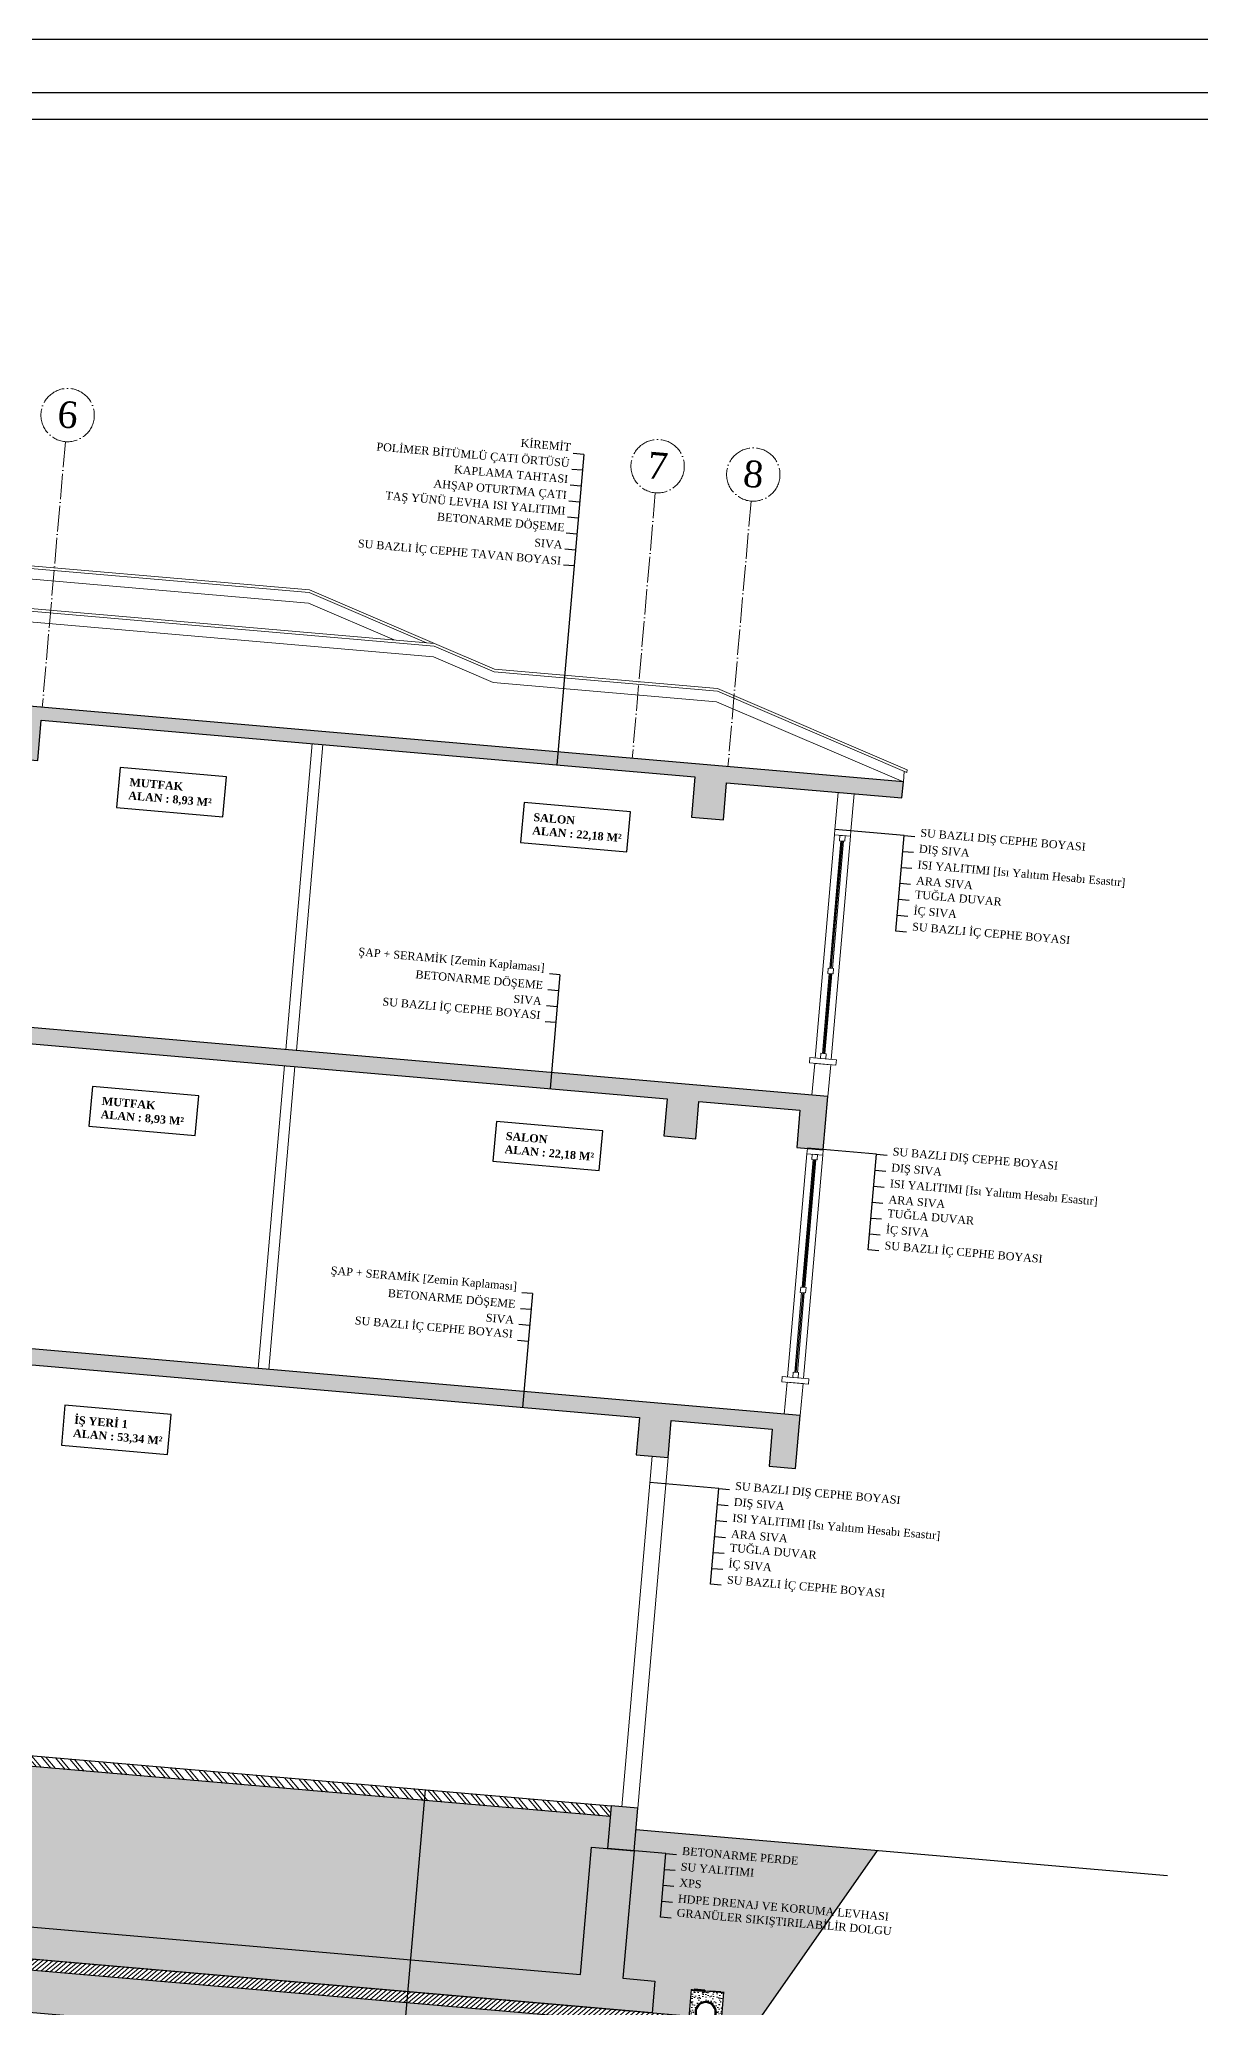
# Model space of a CAD drawing. Header units: centimetres. Extents: x -1107 to 35418, y 13584 to 18329.
# Drawn here: x 3847 to 4391, y 16164 to 17087 of the extents above; entities that cross this region are included whole.
import ezdxf

# ---------------------------------------------------------------- set-up
doc = ezdxf.new("R2010")
doc.units = ezdxf.units.CM
doc.linetypes.add('ACAD_ISO04W100', pattern=[30, 24, -3, 0, -3])
doc.linetypes.add('DASHED', pattern=[0.75, 0.5, -0.25])
for name, color, linetype in [('A-YALITIM PERDE', 6, 'Continuous'), ('hatch', 13, 'Continuous'), ('YLZ-BETON-KESİT', 150, 'Continuous'), ('YLZ-KOLON KİRİŞ KESİT', 240, 'Continuous'), ('YLZ-PAFTA', 165, 'Continuous'), ('YLZ-YAZI', 113, 'Continuous')]:
    doc.layers.add(name, color=color, linetype=linetype)
for name, color, linetype, lineweight, true_color in [('YLZ-AKS', 7, 'ACAD_ISO04W100', 5, 0x2e2f36), ('YLZ-GÖRÜNÜŞ -arkada kalanlar-', 7, 'Continuous', 0, 0xb1b09f), ('YLZ-TARAMA', 7, 'Continuous', 5, 0x686d6c)]:
    doc.layers.add(name, color=color, linetype=linetype, lineweight=lineweight, true_color=true_color)
for name, color, linetype, lineweight in [('YLZ-ALAN HESABI', 41, 'Continuous', 35), ('YLZ-DUVAR', 151, 'Continuous', 20), ('YLZ-PARSEL', 53, 'Continuous', 30), ('YLZ-PENCERE', 231, 'Continuous', 5), ('YLZ-ÇATI', 241, 'Continuous', 13), ('YLZ-ÖLÇÜ', 251, 'Continuous', 5)]:
    doc.layers.add(name, color=color, linetype=linetype, lineweight=lineweight)
doc.styles.add('ARIAL', font='times.ttf')
pattern_1 = [(315, (0, 20), (4.490128, 4.490128), []), (315, (-7e-16, 15.51), (4.490128, 4.490128), [3.175, -1.5875])]
pattern_2 = [(228.012788, (27.432, 58.1), (-304.80000002, -342.89999998), [5.12582, -507.457255]), (184.969741, (24.003, 54.29), (457.19999982, 38.10000217), [8.79607, -870.810733]), (132.510447, (15.24, 53.528), (381.00000016, -419.09999985), [6.20222, -614.02084]), (267.273689, (0.381, 44.003), (38.10000008, 762), [8.01007, -792.99656]), (292.833654, (0, 36.002), (-190.50000002, 457.2), [7.854505, -777.597116]), (357.273689, (3.048, 28.763), (-762, 38.10000008), [8.01007, -792.99656]), (37.6942405, (11.049, 28.382), (-495.29999998, -381.00000003), [10.592905, -1048.69673]), (72.2553284, (19.431, 34.859), (266.70000007, 838.19999998), [10.00079, -990.07885]), (121.429566, (22.479, 44.384), (-304.80000004, 495.29999997), [8.037195, -795.683185]), (175.236358, (18.288, 51.242), (419.1, -38.10000007), [9.1757, -449.609054]), (222.397438, (9.144, 52.004), (-457.199999985, -419.100000016), [11.86617, -1174.75159]), (138.814075, (38.1, 43.622), (-266.7, 228.6), [4.05007, -400.95849]), (171.469234, (35.052, 46.289), (495.30000001, -76.19999991), [7.70523, -762.819585]), (225, (27.432, 47.432), (-5e-15, -38.1), [5.38814, -48.493397]), (203.19859, (24.765, 52.004), (190.5, 76.2), [2.90162, -287.259336]), (291.80141, (22.098, 50.861), (-38.1, 114.3), [4.103484, -201.071295]), (30.963757, (23.622, 47.051), (114.3, 76.2), [6.664795, -215.49447]), (161.56505, (29.337, 50.48), (76.2, -38.1), [4.81931, -115.66347]), (16.38954, (0, 50.861), (381, 114.3), [6.75132, -668.3824]), (70.346176, (6.477, 52.766), (-152.4, -419.1), [5.663984, -560.733235]), (293.19859, (29.337, 58.1), (-76.2, 190.5), [5.8032, -284.357754]), (343.61046, (31.623, 52.766), (-381, 114.29999997), [6.75132, -668.3824]), (339.443955, (0, 27.239), (-190.5, 76.2), [6.51053, -319.016015]), (294.77514, (6.096, 24.953), (-190.50000023, 419.0999999), [5.45508, -540.0539]), (66.80141, (29.718, 20), (76.2, 190.5), [5.8032, -284.357754]), (17.354025, (32.004, 25.334), (-495.3, -152.40000003), [6.38674, -632.28564]), (69.443955, (11.049, 20), (-76.2, -190.5), [3.255264, -322.27128]), (101.309932, (27.432, 20), (-38.1, 152.4), [1.94272, -192.329924]), (165.963757, (27.051, 21.905), (114.3, -38.1), [7.854506, -149.23582]), (186.009006, (19.431, 23.81), (381, 38.10000002), [7.279005, -720.62047]), (303.69007, (23.622, 43.622), (-38.1, 76.2), [5.49486, -131.876645]), (353.1572266, (26.67, 39.05), (647.7, -76.19999997), [9.59335, -949.740136]), (60.945396, (36.195, 37.907), (-152.4, -266.7), [3.922624, -388.340885]), (90, (38.1, 41.336), (-38.1, 38.1), [2.286, -35.814]), (120.256437, (18.669, 24.953), (152.39999998, -266.7), [5.293004, -524.00911]), (48.012787, (16.002, 29.525), (304.80000003, 342.89999998), [10.251643, -502.33143]), (0, (22.86, 37.145), (38.1, 38.1), [9.906, -28.194]), (325.304846, (32.766, 37.145), (381.00000014, -266.6999998), [6.024143, -596.38975]), (254.054604, (37.719, 33.716), (-38.1, -152.4), [5.547436, -271.82475]), (207.645975, (36.195, 28.382), (-723.90000003, -380.99999995), [9.032176, -894.186966]), (175.426079, (28.194, 24.191), (-495.3, 38.1), [9.55544, -945.987697])]

# ---------------------------------------------------------------- blocks, each defined once
blk = doc.blocks.new('drenaj')
at = {"layer": 'A-YALITIM PERDE', "linetype": 'DASHED', "ltscale": 20}
h = blk.add_hatch(color=4, dxfattribs=at)
h.dxf.hatch_style = 1
h.paths.add_polyline_path([(8745.5, -10345), (8745.5, -10344), (8733, -10344), (8733, -10345)])
h = blk.add_hatch(color=4, dxfattribs=at)
h.dxf.hatch_style = 1
h.paths.add_polyline_path([(8763, -10345), (8763, -10344), (8750.5, -10344), (8750.5, -10345)])
at = {"layer": 'YLZ-TARAMA'}
h = blk.add_hatch(dxfattribs=at)
h.set_pattern_fill('AR-CONC', color=256, scale=0.05)
h.set_pattern_definition([(50, (3183.103, -8458.679), (9.109233, -0.796954), [0.9525, -10.4775]), (355, (3183.103, -8458.679), (-1.762171, 9.552842), [0.762, -8.382029]), (100.45144, (3183.862, -8458.746), (7.347062, 8.755888), [0.8095, -8.904512]), (46.1842, (3183.103, -8456.139), (13.553952, -2.102116), [1.42875, -15.71625]), (96.63556, (3184.233, -8456.315), (11.870207, 12.371306), [1.21425, -13.35678]), (351.18415, (3183.103, -8456.14), (11.870207, 12.371306), [1.142998, -12.572987]), (21, (3184.373, -8456.774), (7.58072, -5.11326), [0.9525, -10.4775]), (326, (3184.373, -8456.774), (3.090101, 9.209398), [0.762, -8.382]), (71.45144, (3185.005, -8457.2005), (10.670821, 4.096138), [0.8095, -8.904497]), (37.5, (3183.1033, -8458.6794), (0.1544302, 4.227752), [0, -8.2804, 0, -8.509, 0, -8.41375]), (7.5, (3183.1033, -8458.6794), (3.340983, 5.0090287), [0, -4.8514, 0, -8.0899, 0, -3.20675]), (327.5, (3180.2712, -8458.6794), (6.7795298, -0.2864372), [0, -3.175, 0, -9.906, 0, -13.1445]), (317.5, (3179.001, -8458.6794), (7.406459, 1.2713246), [0, -4.1275, 0, -6.5786, 0, -9.3345])])
h.paths.add_polyline_path([(8733, -10379.5), (8763, -10379.5), (8763, -10345), (8750.5, -10345), (8745.5, -10344.8), (8745.5, -10345), (8733, -10345)])
h.paths.add_polyline_path([(8758, -10364.5, -1), (8738, -10364.5, -1)], flags=16)
h.paths.add_polyline_path([(8757, -10364.5, -1), (8739, -10364.5, -1)], flags=0)
h = blk.add_hatch(dxfattribs=at)
h.set_pattern_fill('AR-SAND', color=256, scale=0.05, style=0)
h.set_pattern_definition([(37.5, (-11897.7253, 5674.506), (-0.08000156, 2.44706619), [0, -1.9304, 0, -2.159, 0, -2.06375]), (7.5, (-11897.7253, 5674.506), (2.2476164, 3.5841255), [0, -1.0414, 0, -1.7399, 0, -0.66675]), (327.5, (-11899.2874, 5674.506), (3.95496185, 0.00718592), [0, -0.635, 0, -2.286, 0, -2.9845]), (317.5, (-11899.2874, 5674.506), (3.81778226, 1.1146466), [0, -0.3175, 0, -1.4986, 0, -1.7145])])
h.paths.add_polyline_path([(8763, -10379.5), (8733, -10379.5), (8733, -10389.5), (8763, -10389.5)])
at = {"layer": 'A-YALITIM PERDE', "color": 4, "linetype": 'DASHED', "ltscale": 20}
for points in [[(8733, -10345), (8745.5, -10345), (8745.5, -10344), (8733, -10344)], [(8763, -10345), (8750.5, -10345), (8750.5, -10344), (8763, -10344)]]:
    blk.add_lwpolyline(points, close=True, dxfattribs=at)
at = {"layer": 'hatch', "color": 252}
blk.add_line((8733, -10379.5), (8763, -10379.5), dxfattribs=at)
blk.add_lwpolyline([(8733, -10389.5), (8763, -10389.5), (8763, -10344.5), (8733, -10344.5)], close=True, dxfattribs=at)
for radius in [10, 9]:
    blk.add_circle((8748, -10364.5), radius, dxfattribs=at)
blk = doc.blocks.new('A Kesiti Betonarme')
at = {"layer": 'YLZ-TARAMA'}
h = blk.add_hatch(dxfattribs=at)
h.set_pattern_fill('ANSI33', color=256, angle=-90)
h.set_pattern_definition([(315, (0, 383.112), (4.490128, 4.490128), []), (315, (-7e-16, 378.622), (4.490128, 4.490128), [3.175, -1.5875])])
h.paths.add_polyline_path([(13137.1, 18097.6), (13167.1, 18097.6), (13167.1, 18132.6), (13302.1, 18132.6), (13302.1, 18147.6), (12357.1, 18147.6), (12357.1, 18132.6), (12402.1, 18132.6), (12402.1, 18097.6), (12432.1, 18097.6), (12432.1, 18135.6), (13137.1, 18135.6)])
h.paths.add_polyline_path([(13492.1, 18147.6), (13492.1, 18097.6), (13522.1, 18097.6), (13522.1, 18135.6), (13747.1, 18135.6), (13747.1, 18097.6), (13777.1, 18097.6), (13777.1, 18135.6), (14297.1, 18135.6), (14297.1, 18097.6), (14327.1, 18097.6), (14327.1, 18135.6), (14942.1, 18135.6), (14942.1, 18097.6), (14972.1, 18097.6), (14972.1, 18132.6), (15137.1, 18132.6), (15137.1, 18147.6)])
h = blk.add_hatch(dxfattribs=at)
h.set_pattern_fill('ANSI33', color=256, angle=-90)
h.paths.add_polyline_path([(13167.1, 17832.6), (13302.1, 17832.6), (13302.1, 17847.6), (12402.1, 17847.6), (12402.1, 17797.6), (12432.1, 17797.6), (12432.1, 17832.6), (13137.1, 17832.6), (13137.1, 17797.6), (13167.1, 17797.6)])
h.paths.add_polyline_path([(13492.1, 17797.6), (13522.1, 17797.6), (13522.1, 17847.6), (13492.1, 17847.6)])
h.paths.add_polyline_path([(13747.1, 17797.6), (13777.1, 17797.6), (13777.1, 17832.6), (14297.1, 17832.6), (14297.1, 17797.6), (14327.1, 17797.6), (14327.1, 17832.6), (14942.1, 17832.6), (14942.1, 17797.6), (14972.1, 17797.6), (14972.1, 17832.6), (15067.1, 17832.6), (15067.1, 17797.6), (15092.1, 17797.6), (15092.1, 17847.6), (13642.1, 17847.6), (13642.1, 17832.6), (13747.1, 17832.6)])
h = blk.add_hatch(dxfattribs=at)
h.set_pattern_fill('ANSI33', color=256, angle=-90)
h.set_pattern_definition([(315, (0, -300), (4.490128, 4.490128), []), (315, (-7e-16, -304.49), (4.490128, 4.490128), [3.175, -1.5875])])
h.paths.add_polyline_path([(13167.1, 17532.6), (13302.1, 17532.6), (13302.1, 17547.6), (12402.1, 17547.6), (12402.1, 17497.6), (12432.1, 17497.6), (12432.1, 17532.6), (13137.1, 17532.6), (13137.1, 17497.6), (13167.1, 17497.6)])
h.paths.add_polyline_path([(13492.1, 17497.6), (13522.1, 17497.6), (13522.1, 17547.6), (13492.1, 17547.6)])
h.paths.add_polyline_path([(13747.1, 17497.6), (13777.1, 17497.6), (13777.1, 17532.6), (14297.1, 17532.6), (14297.1, 17497.6), (14327.1, 17497.6), (14327.1, 17532.6), (14942.1, 17532.6), (14942.1, 17497.6), (14972.1, 17497.6), (14972.1, 17532.6), (15067.1, 17532.6), (15067.1, 17497.6), (15092.1, 17497.6), (15092.1, 17547.6), (13642.1, 17547.6), (13642.1, 17532.6), (13747.1, 17532.6)])
h = blk.add_hatch(dxfattribs=at)
h.set_pattern_fill('ANSI33', color=256, angle=-90)
h.set_pattern_definition(pattern_1)
h.paths.add_polyline_path([(12402.1, 17167.6), (12402.1, 17127.6), (12427.1, 17127.6), (12427.1, 17167.6)])
h.paths.add_polyline_path([(13167.1, 17167.6), (13142.1, 17167.6), (13142.1, 17127.6), (13167.1, 17127.6)])
h.paths.add_polyline_path([(13302.1, 17247.6), (13277.1, 17247.6), (13277.1, 17007.6), (13302.1, 17007.6)])
h.paths.add_polyline_path([(13517.1, 17247.6), (13492.1, 17247.6), (13492.1, 17127.6), (13517.1, 17127.6)])
h.paths.add_polyline_path([(13777.1, 17247.6), (13752.1, 17247.6), (13752.1, 17127.6), (13777.1, 17127.6)])
h.paths.add_polyline_path([(14327.1, 17167.6), (14302.1, 17167.6), (14302.1, 17127.6), (14327.1, 17127.6)])
h.paths.add_polyline_path([(14972.1, 17167.6), (14947.1, 17167.6), (14947.1, 17127.6), (14972.1, 17127.6)])
h = blk.add_hatch(dxfattribs=at)
h.set_pattern_fill('ANSI32', color=256, angle=-90)
h.set_pattern_definition([(315, (0, 20), (6.735192, 6.735192), []), (315, (-7e-16, 15.51), (6.735192, 6.735192), [])])
h.paths.add_polyline_path([(13142.1, 17167.6), (12427.1, 17167.6), (12427.1, 17157.6), (13142.1, 17157.6)])
h.paths.add_polyline_path([(13277.1, 17167.6), (13167.1, 17167.6), (13167.1, 17157.6), (13277.1, 17157.6)])
h.paths.add_polyline_path([(13752.1, 17247.6), (13517.1, 17247.6), (13517.1, 17237.6), (13752.1, 17237.6)])
h.paths.add_polyline_path([(14302.1, 17167.6), (13777.1, 17167.6), (13777.1, 17157.6), (14302.1, 17157.6)])
h.paths.add_polyline_path([(14947.1, 17167.6), (14327.1, 17167.6), (14327.1, 17157.6), (14947.1, 17157.6)])
h = blk.add_hatch(dxfattribs=at)
h.set_pattern_fill('GRAVEL', color=256, scale=1.5)
h.set_pattern_definition(pattern_2)
h.paths.add_polyline_path([(12427.1, 17157.6), (12427.1, 17127.6), (12442.1, 17127.6), (12442.1, 17007.6), (13132.1, 17007.6), (13132.1, 17127.6), (13142.1, 17127.6), (13142.1, 17157.6)])
h.paths.add_polyline_path([(13172.1, 17007.6), (13277.1, 17007.6), (13277.1, 17157.6), (13167.1, 17157.6), (13167.1, 17127.6), (13172.1, 17127.6)])
h.paths.add_polyline_path([(13737.1, 17127.6), (13752.1, 17127.6), (13752.1, 17237.6), (13517.1, 17237.6), (13517.1, 17127.6), (13532.1, 17127.6), (13532.1, 17007.6), (13737.1, 17007.6)])
h.paths.add_polyline_path([(13777.1, 17157.6), (13777.1, 17127.6), (13777.1, 17007.6), (14287.1, 17007.6), (14287.1, 17127.6), (14302.1, 17127.6), (14302.1, 17157.6)])
h.paths.add_polyline_path([(14327.1, 17157.6), (14327.1, 17127.6), (14327.1, 17007.6), (14932.1, 17007.6), (14932.1, 17127.6), (14947.1, 17127.6), (14947.1, 17157.6)])
h = blk.add_hatch(dxfattribs=at)
h.set_pattern_fill('GRAVEL', color=256, scale=1.5)
h.set_pattern_definition(pattern_2)
h.paths.add_polyline_path([(14972.1, 17007.6), (15002.1, 17007.6), (15002.1, 16977.6), (15032.1, 16977.6), (15032.1, 16967.6), (12342.1, 16967.6), (12342.1, 16977.6), (12372.1, 16977.6), (12372.1, 17007.6), (12402.1, 17007.6), (12402.1, 17127.6), (12402.1, 17147.6), (12175.1, 17147.6), (12302.1, 16927.6), (15072.1, 16927.6), (15199.1, 17147.6), (14972.1, 17147.6), (14972.1, 17127.6)])
h.paths.add_polyline_path([(15037.1, 17003.1), (15049.6, 17003.1), (15054.6, 17002.9), (15054.6, 17003.1), (15067.1, 17003.1), (15067.1, 16957.6), (15037.1, 16957.6), (15037.1, 17002.6)], flags=16)
h.paths.add_polyline_path([(15043.1, 16982.6, -1), (15061.1, 16982.6, -1)], flags=0)
h.paths.add_polyline_path([(12337.1, 17003.1), (12337.1, 16957.6), (12307.1, 16957.6), (12307.1, 17002.6), (12307.1, 17003.1), (12319.6, 17003.1), (12324.6, 17002.9), (12324.6, 17003.1)], flags=16)
h.paths.add_polyline_path([(12331.1, 16982.6, -1), (12313.1, 16982.6, -1)], flags=0)
h = blk.add_hatch(dxfattribs=at)
h.set_pattern_fill('ANSI33', color=256, angle=-90)
h.set_pattern_definition(pattern_1)
h.paths.add_polyline_path([(12442.1, 17127.6), (12402.1, 17127.6), (12402.1, 17007.6), (12372.1, 17007.6), (12372.1, 16977.6), (15002.1, 16977.6), (15002.1, 17007.6), (14972.1, 17007.6), (14972.1, 17127.6), (14947.1, 17127.6), (14932.1, 17127.6), (14932.1, 17007.6), (14327.1, 17007.6), (14327.1, 17127.6), (14302.1, 17127.6), (14287.1, 17127.6), (14287.1, 17007.6), (13777.1, 17007.6), (13777.1, 17127.6), (13752.1, 17127.6), (13737.1, 17127.6), (13737.1, 17007.6), (13532.1, 17007.6), (13532.1, 17127.6), (13492.1, 17127.6), (13492.1, 17007.6), (13172.1, 17007.6), (13172.1, 17127.6), (13132.1, 17127.6), (13132.1, 17007.6), (12442.1, 17007.6)])
h = blk.add_hatch(dxfattribs=at)
h.set_pattern_fill('ANSI31', color=256)
h.set_pattern_definition([(45, (15803.0726, 21378.2368), (-2.245064, 2.245064), [])])
h.paths.add_polyline_path([(15032.1, 16977.6), (12342.1, 16977.6), (12342.1, 16967.6), (15032.1, 16967.6)])
at = {"layer": 'YLZ-BETON-KESİT'}
for points in [[(14327.1, 17167.6), (14947.1, 17167.6), (14947.1, 17157.6), (14327.1, 17157.6)], [(12342.1, 16967.6), (15032.1, 16967.6), (15032.1, 16977.6), (12342.1, 16977.6)]]:
    blk.add_lwpolyline(points, close=True, dxfattribs=at)
at = {"layer": 'YLZ-KOLON KİRİŞ KESİT'}
for points in [[(14972.1, 18132.6), (15137.1, 18132.6), (15137.1, 18147.6), (13492.1, 18147.6), (13492.1, 18097.6), (13522.1, 18097.6), (13522.1, 18135.6), (13747.1, 18135.6), (13747.1, 18097.6), (13777.1, 18097.6), (13777.1, 18135.6), (14297.1, 18135.6), (14297.1, 18097.6), (14327.1, 18097.6), (14327.1, 18135.6), (14942.1, 18135.6), (14942.1, 18097.6), (14972.1, 18097.6)], [(14947.1, 17127.6), (14972.1, 17127.6), (14972.1, 17167.6), (14947.1, 17167.6)]]:
    blk.add_lwpolyline(points, close=True, dxfattribs=at)
for points in [[(13747.1, 17832.6), (13747.1, 17797.6), (13777.1, 17797.6), (13777.1, 17832.6), (14297.1, 17832.6), (14297.1, 17797.6), (14327.1, 17797.6), (14327.1, 17832.6), (14942.1, 17832.6), (14942.1, 17797.6), (14972.1, 17797.6), (14972.1, 17832.6), (15067.1, 17832.6), (15067.1, 17797.6), (15092.1, 17797.6), (15092.1, 17847.6), (13642.1, 17847.6), (13642.1, 17832.6), (13747.1, 17832.6)], [(13747.1, 17532.6), (13747.1, 17497.6), (13777.1, 17497.6), (13777.1, 17532.6), (14297.1, 17532.6), (14297.1, 17497.6), (14327.1, 17497.6), (14327.1, 17532.6), (14942.1, 17532.6), (14942.1, 17497.6), (14972.1, 17497.6), (14972.1, 17532.6), (15067.1, 17532.6), (15067.1, 17497.6), (15092.1, 17497.6), (15092.1, 17547.6), (13642.1, 17547.6), (13642.1, 17532.6), (13747.1, 17532.6)], [(13172.1, 17007.6), (13492.1, 17007.6), (13492.1, 17127.6), (13532.1, 17127.6), (13532.1, 17007.6), (13737.1, 17007.6), (13737.1, 17127.6), (13777.1, 17127.6), (13777.1, 17007.6), (14287.1, 17007.6), (14287.1, 17127.6), (14327.1, 17127.6), (14327.1, 17007.6), (14932.1, 17007.6), (14932.1, 17127.6), (14972.1, 17127.6), (14972.1, 17007.6), (15002.1, 17007.6), (15002.1, 16977.6), (12372.1, 16977.6)]]:
    blk.add_lwpolyline(points, dxfattribs=at)
at = {"layer": 'YLZ-PARSEL'}
blk.add_line((14972.1, 17147.6), (15472.1, 17147.6), dxfattribs=at)
blk.add_lwpolyline([(15199.1, 17147.6), (15072.1, 16927.6), (12302.1, 16927.6), (12175.1, 17147.6)], dxfattribs=at)
at = {"layer": 'YLZ-DUVAR', "xscale": -1}
blk.add_blockref('drenaj', (23800.1, 27347.1), dxfattribs=at)
blk = doc.blocks.new('Duvar Açılımı 2')
at = {"layer": 'YLZ-YAZI'}
for p, q in [((497629.8, 4510680.3), (497639.8, 4510680.3)), ((497629.8, 4510665.3), (497639.8, 4510665.3)), ((497629.8, 4510650.3), (497639.8, 4510650.3)), ((497629.8, 4510635.3), (497639.8, 4510635.3)), ((497629.8, 4510620.3), (497639.8, 4510620.3))]:
    blk.add_line(p, q, dxfattribs=at)
for points in [[(497629.8, 4510695.3), (497564.8, 4510695.3)], [(497639.8, 4510605.3), (497629.8, 4510605.3), (497629.8, 4510695.3), (497639.8, 4510695.3)]]:
    blk.add_lwpolyline(points, dxfattribs=at)
at = {"layer": 'YLZ-YAZI', "char_height": 7.5, "attachment_point": 1, "style": 'ARIAL'}
for s, insert in [('SU BAZLI DIŞ CEPHE BOYASI', (497644.8, 4510703)), ('DIŞ SIVA', (497644.8, 4510688)), ('ISI YALITIMI [Isı Yalıtım Hesabı Esastır]', (497644.8, 4510673)), ('ARA SIVA', (497644.8, 4510658)), ('TUĞLA DUVAR', (497644.8, 4510644.9)), ('İÇ SIVA', (497644.8, 4510629.8)), ('SU BAZLI İÇ CEPHE BOYASI', (497644.8, 4510614.7))]:
    blk.add_mtext_dynamic_manual_height_columns(s, width=344.303, gutter_width=12.5, heights=[0], dxfattribs=dict(at, insert=insert))
blk = doc.blocks.new('Temel Yan Kesit Açılımı 2')
at = {"layer": 'YLZ-YAZI'}
for p, q in [((497604.8, 4509695.3), (497614.8, 4509695.3)), ((497604.8, 4509680.3), (497614.8, 4509680.3)), ((497604.8, 4509665.3), (497614.8, 4509665.3))]:
    blk.add_line(p, q, dxfattribs=at)
for points in [[(497604.8, 4509710.3), (497549.8, 4509710.3)], [(497614.8, 4509650.3), (497604.8, 4509650.3), (497604.8, 4509710.3), (497614.8, 4509710.3)]]:
    blk.add_lwpolyline(points, dxfattribs=at)
at = {"layer": 'YLZ-YAZI', "char_height": 7.5, "attachment_point": 1, "style": 'ARIAL'}
for s, insert in [('BETONARME PERDE', (497619.8, 4509717.8)), ('XPS', (497619.8, 4509688)), ('SU YALITIMI', (497619.8, 4509703)), ('HDPE DRENAJ VE KORUMA LEVHASI', (497619.8, 4509673)), ('GRANÜLER SIKIŞTIRILABİLİR DOLGU', (497619.8, 4509659.7))]:
    blk.add_mtext_dynamic_manual_height_columns(s, width=344.303, gutter_width=12.5, heights=[0], dxfattribs=dict(at, insert=insert))
blk = doc.blocks.new('Temel Açılımı 2')
at = {"layer": 'YLZ-YAZI'}
for points in [[(497379.8, 4509690.3), (497379.8, 4509365.3)], [(497379.8, 4509425.3), (497369.8, 4509425.3)], [(497379.8, 4509410.3), (497369.8, 4509410.3)], [(497379.8, 4509395.3), (497369.8, 4509395.3)], [(497379.8, 4509380.3), (497369.8, 4509380.3)], [(497379.8, 4509365.3), (497369.8, 4509365.3)]]:
    blk.add_lwpolyline(points, dxfattribs=at)
at = {"layer": 'YLZ-YAZI', "char_height": 7.5, "attachment_point": 3, "style": 'ARIAL'}
for s, insert in [('ŞAP + SERAMİK [Zemin Kaplaması]', (497367.3, 4509436.6)), ('RADYE TEMEL', (497367.3, 4509417.8)), ('KRİSTALİZE BETON KATKISI [SU YALITIMI]', (497367.3, 4509403)), ('GRANÜLER SIKIŞTIRILABİLİR DOLGU 50 CM', (497367.3, 4509376.6)), ('GROBETON 10 CM', (497367.3, 4509388))]:
    blk.add_mtext_dynamic_manual_height_columns(s, width=344.303, gutter_width=12.5, heights=[0], dxfattribs=dict(at, insert=insert))
blk = doc.blocks.new('Çatı Açılımı 2')
at = {"layer": 'YLZ-YAZI'}
for points in [[(497404.8, 4511000.3), (497394.8, 4511000.3)], [(497404.8, 4511000.3), (497404.8, 4510708.3)], [(497404.8, 4510985.3), (497394.8, 4510985.3)], [(497404.8, 4510970.3), (497394.8, 4510970.3)], [(497404.8, 4510955.3), (497394.8, 4510955.3)], [(497404.8, 4510940.3), (497394.8, 4510940.3)], [(497404.8, 4510925.3), (497394.8, 4510925.3)], [(497404.8, 4510910.3), (497394.8, 4510910.3)], [(497404.8, 4510895.3), (497394.8, 4510895.3)]]:
    blk.add_lwpolyline(points, dxfattribs=at)
at = {"layer": 'YLZ-YAZI', "char_height": 7.5, "attachment_point": 3, "style": 'ARIAL'}
for s, insert in [('POLİMER BİTÜMLÜ ÇATI ÖRTÜSÜ', (497392.3, 4510994.7)), ('KİREMİT', (497392.3, 4511009.7)), ('KAPLAMA TAHTASI', (497392.3, 4510979.7)), ('AHŞAP OTURTMA ÇATI', (497392.3, 4510964.7)), ('TAŞ YÜNÜ LEVHA ISI YALITIMI', (497392.3, 4510949.7)), ('BETONARME DÖŞEME ', (497392.9, 4510934.2)), ('SU BAZLI İÇ CEPHE TAVAN BOYASI', (497392.3, 4510902.7)), ('SIVA', (497392.3, 4510917.8))]:
    blk.add_mtext_dynamic_manual_height_columns(s, width=344.303, gutter_width=12.5, heights=[0], dxfattribs=dict(at, insert=insert))
blk = doc.blocks.new('Zemin Açılımı 2')
at = {"layer": 'YLZ-YAZI'}
for points in [[(497404.8, 4510540.3), (497394.8, 4510540.3)], [(497404.8, 4510540.3), (497404.8, 4510433.3)], [(497404.8, 4510525.3), (497394.8, 4510525.3)], [(497404.8, 4510510.3), (497394.8, 4510510.3)], [(497404.8, 4510495.3), (497394.8, 4510495.3)]]:
    blk.add_lwpolyline(points, dxfattribs=at)
at = {"layer": 'YLZ-YAZI', "char_height": 7.5, "attachment_point": 3, "style": 'ARIAL'}
for s, insert in [('ŞAP + SERAMİK [Zemin Kaplaması]', (497389.8, 4510549.6)), ('BETONARME DÖŞEME ', (497389.8, 4510533)), ('SIVA', (497389.8, 4510518)), ('SU BAZLI İÇ CEPHE BOYASI', (497389.8, 4510504.8))]:
    blk.add_mtext_dynamic_manual_height_columns(s, width=344.303, gutter_width=12.5, heights=[0], dxfattribs=dict(at, insert=insert))
blk = doc.blocks.new('A Kesiti Mahal')
at = {"layer": 'YLZ-YAZI'}
for points in [[(20877.7, 16381.9), (20877.7, 16344.4), (20977.7, 16344.4), (20977.7, 16381.9), (20877.7, 16381.9)], [(21257.7, 16381.9), (21257.7, 16344.4), (21357.7, 16344.4), (21357.7, 16381.9), (21257.7, 16381.9)], [(20877.7, 16081.9), (20877.7, 16044.4), (20977.7, 16044.4), (20977.7, 16081.9), (20877.7, 16081.9)], [(21257.7, 16081.9), (21257.7, 16044.4), (21357.7, 16044.4), (21357.7, 16081.9), (21257.7, 16081.9)], [(20877.7, 15781.9), (20877.7, 15744.4), (20977.7, 15744.4), (20977.7, 15781.9), (20877.7, 15781.9)]]:
    blk.add_lwpolyline(points, dxfattribs=at)
at = {"layer": 'YLZ-YAZI', "char_height": 7.5, "attachment_point": 1, "style": 'ARIAL'}
for s, width, heights, insert in [('{\\fTimes New Roman|b1|i0|c162|p18;MUTFAK\\PALAN : 8,93 M² }', 148.617, [94.5], (20887.7, 16373)), ('{\\fTimes New Roman|b1|i0|c162|p18;SALON\\PALAN : 22,18 M² }', 148.617, [94.5], (21267.7, 16373)), ('{\\fTimes New Roman|b1|i0|c162|p18;MUTFAK\\PALAN : 8,93 M² }', 148.617, [94.5], (20887.7, 16073)), ('{\\fTimes New Roman|b1|i0|c162|p18;SALON\\PALAN : 22,18 M² }', 148.617, [94.5], (21267.7, 16073)), ('{\\fTimes New Roman|b1|i0|c162|p18;İŞ YERİ 1\\PALAN : 53,34 M² }', 187.043, [89.9], (20887.7, 15773))]:
    blk.add_mtext_dynamic_manual_height_columns(s, width=width, gutter_width=12.5, heights=heights, dxfattribs=dict(at, insert=insert))
blk = doc.blocks.new('A Kesiti')
at = {"layer": 'YLZ-AKS'}
for p, q in [((20897.7, 16681.9), (20897.7, 16431.9)), ((21452.7, 16681.9), (21452.7, 16431.9)), ((21542.7, 16681.9), (21542.7, 16431.9))]:
    blk.add_line(p, q, dxfattribs=at)
for centre in [(20897.7, 16706.9), (21452.7, 16706.9), (21542.7, 16706.9)]:
    blk.add_circle(centre, 25, dxfattribs=at)
at = {"layer": 'YLZ-DUVAR'}
for p, q in [((21152.7, 16419.9), (21152.7, 16131.9)), ((21162.7, 16419.9), (21162.7, 16131.9)), ((21647.7, 16381.9), (21647.7, 16416.9)), ((21662.7, 16381.9), (21662.7, 16416.9)), ((21647.7, 16381.9), (21662.7, 16381.9)), ((21647.7, 16161.9), (21647.7, 16131.9)), ((21647.7, 16161.9), (21662.7, 16161.9)), ((21662.7, 16161.9), (21662.7, 16131.9)), ((21152.7, 16116.9), (21152.7, 15831.9)), ((21162.7, 16116.9), (21162.7, 15831.9)), ((21647.7, 15861.9), (21647.7, 15831.9)), ((21647.7, 15861.9), (21662.7, 15861.9)), ((21662.7, 15861.9), (21662.7, 15831.9)), ((21527.7, 15451.9), (21527.7, 15781.9)), ((21542.7, 15451.9), (21542.7, 15781.9))]:
    blk.add_line(p, q, dxfattribs=at)
at = {"layer": 'YLZ-GÖRÜNÜŞ -arkada kalanlar-'}
for p, q in [((21647.7, 16376.9), (21647.7, 16166.9)), ((21662.7, 16376.9), (21662.7, 16166.9)), ((21647.7, 16076.9), (21647.7, 15866.9)), ((21662.7, 16076.9), (21662.7, 15866.9))]:
    blk.add_line(p, q, dxfattribs=at)
for points in [[(20092.7, 16568.2), (20772.7, 16568.2), (20787.7, 16563.2), (21137.7, 16563.2), (21258.7, 16523.3)], [(21251.1, 16523.3), (21137.7, 16560.7), (20787.7, 16560.7), (20772.7, 16565.7), (20092.7, 16565.7)], [(20092.7, 16555.7), (20772.7, 16555.7), (20787.7, 16550.7), (21137.7, 16550.7), (21220.8, 16523.3)]]:
    blk.add_lwpolyline(points, dxfattribs=at)
at = {"layer": 'YLZ-PENCERE'}
for p, q in [((21654, 16251.9), (21654, 16371.9)), ((21655, 16251.9), (21655, 16371.9)), ((21655.5, 16251.9), (21655.5, 16371.9)), ((21656.5, 16251.9), (21656.5, 16371.9)), ((21654, 16171.9), (21654, 16246.9)), ((21655, 16171.9), (21655, 16246.9)), ((21655.5, 16171.9), (21655.5, 16246.9)), ((21656.5, 16171.9), (21656.5, 16246.9)), ((21654, 15951.9), (21654, 16071.9)), ((21655, 15951.9), (21655, 16071.9)), ((21655.5, 15951.9), (21655.5, 16071.9)), ((21656.5, 15951.9), (21656.5, 16071.9)), ((21654, 15871.9), (21654, 15946.9)), ((21655, 15871.9), (21655, 15946.9)), ((21655.5, 15871.9), (21655.5, 15946.9)), ((21656.5, 15871.9), (21656.5, 15946.9))]:
    blk.add_line(p, q, dxfattribs=at)
for points in [[(21647.7, 16376.9), (21662.7, 16376.9), (21662.7, 16381.9), (21647.7, 16381.9)], [(21652.7, 16371.9), (21657.7, 16371.9), (21657.7, 16376.9), (21652.7, 16376.9)], [(21652.7, 16246.9), (21657.7, 16246.9), (21657.7, 16251.9), (21652.7, 16251.9)], [(21642.7, 16161.9), (21667.7, 16161.9), (21667.7, 16166.9), (21642.7, 16166.9)], [(21652.7, 16166.9), (21657.7, 16166.9), (21657.7, 16171.9), (21652.7, 16171.9)], [(21647.7, 16076.9), (21662.7, 16076.9), (21662.7, 16081.9), (21647.7, 16081.9)], [(21652.7, 16071.9), (21657.7, 16071.9), (21657.7, 16076.9), (21652.7, 16076.9)], [(21652.7, 15946.9), (21657.7, 15946.9), (21657.7, 15951.9), (21652.7, 15951.9)], [(21652.7, 15866.9), (21657.7, 15866.9), (21657.7, 15871.9), (21652.7, 15871.9)], [(21642.7, 15861.9), (21667.7, 15861.9), (21667.7, 15866.9), (21642.7, 15866.9)]]:
    blk.add_lwpolyline(points, close=True, dxfattribs=at)
at = {"layer": 'YLZ-ÇATI'}
for points in [[(20092.7, 16523.3), (21258.7, 16523.3), (21316.7, 16504.2), (21526.7, 16504.2), (21710.2, 16443.6), (21710.2, 16441.1), (21526.7, 16501.7), (21316.7, 16501.7), (21258.7, 16520.8), (20092.7, 16520.8)], [(20092.7, 16510.8), (21258.7, 16510.8), (21316.7, 16491.7), (21526.7, 16491.7), (21707.7, 16431.9), (21707.7, 16441.9)]]:
    blk.add_lwpolyline(points, dxfattribs=at)
blk.add_blockref('A Kesiti Betonarme', (6570.6, -1715.7))
at = {"layer": 'YLZ-ALAN HESABI'}
blk.add_blockref('A Kesiti Mahal', (97.5, 0), dxfattribs=at)
at = {"layer": 'YLZ-ÖLÇÜ'}
for name, p in [('Çatı Açılımı 2', (-476022.1, -4494288.3)), ('Duvar Açılımı 2', (-475917.1, -4494313.3)), ('Zemin Açılımı 2', (-476002.1, -4494316.3)), ('Duvar Açılımı 2', (-475917.1, -4494613.3)), ('Zemin Açılımı 2', (-476002.1, -4494616.3)), ('Duvar Açılımı 2', (-476037.1, -4494938.3)), ('Temel Açılımı 2', (-476037.1, -4494238.3)), ('Temel Yan Kesit Açılımı 2', (-476032.1, -4494298.3))]:
    blk.add_blockref(name, p, dxfattribs=at)
at = {"layer": 'YLZ-YAZI', "char_height": 25, "attachment_point": 1, "style": 'ARIAL'}
for s, heights, insert in [('\\pxqc;6', [17.4], (20882, 16719.9)), ('\\pxqc;7', [8.55], (21437, 16719.9)), ('\\pxqc;8', [8.55], (21527, 16719.9))]:
    blk.add_mtext_dynamic_manual_height_columns(s, width=31.519, gutter_width=12.5, heights=heights, dxfattribs=dict(at, insert=insert))
blk = doc.blocks.new('Bina Yerleşim')
at = {"layer": 'YLZ-ÖLÇÜ'}
blk.add_blockref('A Kesiti', (-16976.46, -112.5), dxfattribs=at)
blk = doc.blocks.new('Yerleşim Planı')
at = {"layer": 'YLZ-ÖLÇÜ', "rotation": 55.04748901702537}
blk.add_blockref('Bina Yerleşim', (99.1, 3803.4), dxfattribs=at)

msp = doc.modelspace()

# ---------------------------------------------------------------- linework, layer by layer
at = {"layer": 'YLZ-PAFTA'}
for points in [[(-57.29, 14836.94), (4942.71, 14836.94), (4942.71, 17086.94), (-57.29, 17086.94)], [(-32.29, 14861.94), (4917.71, 14861.94), (4917.71, 17061.94), (-32.29, 17061.94)], [(-19.79, 14874.44), (4905.21, 14874.44), (4905.21, 17049.44), (-19.79, 17049.44)]]:
    msp.add_lwpolyline(points, close=True, dxfattribs=at)

# ---------------------------------------------------------------- block references
at = {"layer": 'YLZ-ÖLÇÜ', "xscale": 0.5, "yscale": 0.5, "zscale": 0.5, "rotation": 300.0000000000001}
msp.add_blockref('Yerleşim Planı', (-481.49, 7905.91), dxfattribs=at)

doc.saveas('drawing.dxf')
